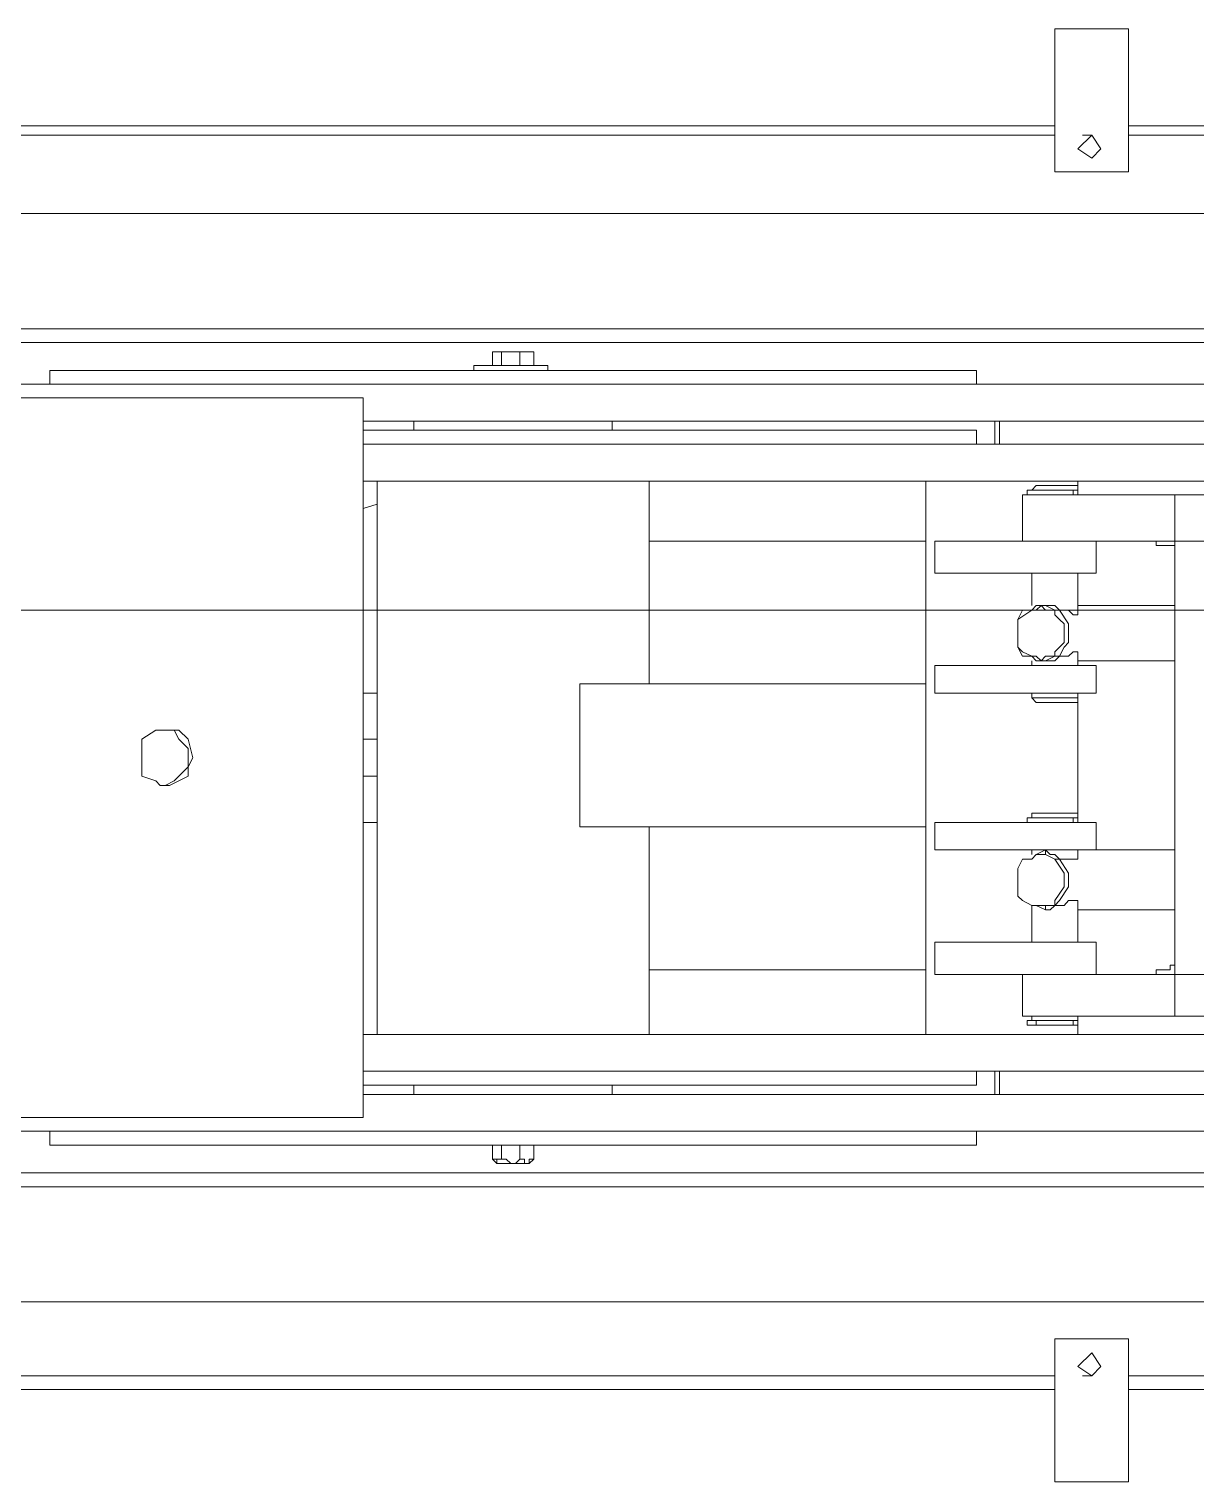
# Model space of a CAD drawing. Header units: metres. Extents: x -13316 to 152404, y -3899 to 30226.
# Drawn here: x 4310.3 to 4391.8, y 899.1 to 1000.6 of the extents above; entities that cross this region are included whole.
import ezdxf

# ---------------------------------------------------------------- set-up
doc = ezdxf.new("R2010")
doc.units = ezdxf.units.M
doc.header["$LTSCALE"] = 100
doc.header["$MEASUREMENT"] = 0
doc.layers.get('0').update_dxf_attribs({"color": 9, "lineweight": 9})
doc.layers.add('25', color=9, linetype='Continuous', lineweight=9)
doc.layers.add('32-ekipman', color=9, linetype='Continuous', lineweight=9)
doc.styles.add('MuuM_TEXT-STANDART', font='ARIALN.TTF')
doc.dimstyles.new('MuuM_DIM200', dxfattribs={"dimscale": 20, "dimtxt": 2, "dimasz": 1, "dimexe": 1, "dimexo": 1, "dimgap": 1, "dimtad": 1, "dimdec": 1, "dimrnd": 0.5, "dimdsep": 46, "dimtxsty": 'MuuM_TEXT-STANDART', "dimblk": 'ARCHTICK', "dimcen": 0, "dimdle": 0.15, "dimclrd": 256, "dimclre": 256, "dimclrt": 256, "dimadec": 0, "dimazin": 0, "dimtfac": 5, "dimtdec": 1, "dimtix": 1, "dimtmove": 2, "dimatfit": 3, "dimldrblk": 'DOT', "dimfxl": 3, "dimfxlon": 1, "dimtolj": 1, "dimlwd": -1, "dimlwe": -1, "dimarcsym": 0})

# ---------------------------------------------------------------- blocks, each defined once
blk = doc.blocks.new('h')
for points in [[(181756.12, -16267.05), (181756.12, -16257.06)], [(181756.12, -16257.06), (181761.28, -16257.06)], [(181761.28, -16257.06), (181761.28, -16267.05)], [(181686.53, -16263.51), (181756.12, -16263.51)], [(181761.28, -16263.51), (181846.65, -16263.51)], [(181693.94, -16264.47), (181756.12, -16264.47)], [(181759.67, -16265.12), (181758.7, -16264.47), (181758.05, -16265.12), (181758.7, -16266.08), (181759.67, -16265.12)], [(181758.7, -16264.47), (181759.34, -16264.47)], [(181761.28, -16264.47), (181846.65, -16264.47)], [(181761.28, -16267.05), (181756.12, -16267.05)], [(181693.94, -16269.63), (181894.01, -16269.63)], [(181892.72, -16277.68), (181698.78, -16277.68)], [(181892.72, -16278.65), (181698.78, -16278.65)], [(181797.68, -16279.61), (181798, -16279.29)], [(181797.68, -16279.61), (181798, -16279.61), (181798, -16279.29), (181798.33, -16279.29), (181798.33, -16279.61), (181798.65, -16279.61)], [(181797.68, -16280.58), (181797.68, -16279.61)], [(181798, -16279.29), (181800.26, -16279.29)], [(181798.65, -16279.61), (181798.65, -16279.61), (181798.97, -16279.29), (181799.29, -16279.29), (181799.61, -16279.61), (181799.94, -16279.61)], [(181798.65, -16280.58), (181798.65, -16279.61)], [(181799.94, -16279.61), (181800.26, -16279.61), (181800.26, -16279.29), (181800.26, -16279.29), (181800.26, -16279.61), (181800.58, -16279.61)], [(181799.94, -16280.58), (181799.94, -16279.61)], [(181800.58, -16279.61), (181800.26, -16279.29)], [(181800.58, -16280.58), (181800.58, -16279.61)], [(181831.51, -16280.58), (181766.75, -16280.58)], [(181766.75, -16280.58), (181766.75, -16281.55)], [(181801.87, -16280.58), (181796.71, -16280.58)], [(181796.71, -16280.58), (181796.71, -16280.58)], [(181797.68, -16280.58), (181800.58, -16280.58)], [(181798, -16280.58), (181800.26, -16280.58)], [(181798, -16280.58), (181798, -16280.58)], [(181801.87, -16280.58), (181801.87, -16280.58)], [(181831.51, -16280.58), (181831.51, -16281.55)], [(181901.1, -16281.55), (181695.55, -16281.55)], [(181809.6, -16282.51), (181855.67, -16282.51)], [(181809.6, -16282.51), (181809.6, -16284.77)], [(181809.6, -16284.12), (181692.65, -16284.12)], [(181765.14, -16284.12), (181765.14, -16285.74)], [(181765.46, -16284.12), (181765.46, -16285.74)], [(181800.9, -16284.77), (181766.75, -16284.77)], [(181766.75, -16284.77), (181766.75, -16285.74)], [(181792.2, -16284.12), (181806.06, -16284.12)], [(181792.2, -16284.77), (181792.2, -16284.12)], [(181799.29, -16284.77), (181806.06, -16284.77)], [(181806.06, -16284.77), (181806.06, -16284.12)], [(181809.6, -16284.77), (181806.06, -16284.77)], [(181809.6, -16284.77), (181809.6, -16285.41)], [(181809.6, -16285.74), (181686.86, -16285.74)], [(181809.6, -16330.19), (181809.6, -16285.41)], [(181809.6, -16288.31), (181686.86, -16288.31)], [(181770.3, -16288.31), (181759.67, -16288.31)], [(181759.67, -16288.31), (181759.67, -16289.6)], [(181770.3, -16288.31), (181770.3, -16326.97)], [(181808.63, -16288.31), (181789.63, -16288.31)], [(181789.63, -16288.31), (181789.63, -16302.81)], [(181808.63, -16288.31), (181808.63, -16326.97)], [(181718.11, -16289.6), (181763.53, -16289.6)], [(181752.9, -16292.5), (181752.9, -16289.6)], [(181759.67, -16288.96), (181762.89, -16288.96)], [(181759.67, -16288.96), (181762.89, -16288.96)], [(181759.67, -16288.96), (181762.57, -16288.96)], [(181759.67, -16288.96), (181759.67, -16289.28)], [(181759.67, -16288.96), (181759.67, -16288.96)], [(181763.21, -16289.28), (181759.67, -16289.28)], [(181759.67, -16289.28), (181759.67, -16289.6)], [(181759.99, -16288.96), (181763.21, -16288.96)], [(181759.99, -16289.28), (181759.99, -16288.96)], [(181762.57, -16288.96), (181762.89, -16288.96)], [(181762.57, -16288.96), (181762.57, -16289.28)], [(181762.89, -16289.28), (181762.89, -16289.6)], [(181763.21, -16288.96), (181763.21, -16289.28)], [(181763.53, -16292.5), (181763.53, -16289.6)], [(181729.06, -16292.5), (181754.19, -16292.5)], [(181731.31, -16292.5), (181763.53, -16292.5)], [(181753.22, -16292.5), (181752.9, -16292.5), (181752.9, -16292.82)], [(181752.9, -16293.15), (181752.9, -16293.15), (181753.22, -16293.15), (181753.22, -16292.82)], [(181752.9, -16292.82), (181752.9, -16292.82), (181752.9, -16293.15)], [(181754.19, -16292.82), (181753.22, -16292.82)], [(181754.19, -16292.5), (181754.19, -16292.82)], [(181769.65, -16292.5), (181758.38, -16292.5)], [(181758.38, -16292.5), (181758.38, -16294.76)], [(181769.65, -16294.76), (181769.65, -16292.5)], [(181789.63, -16292.82), (181770.3, -16292.82)], [(181752.9, -16322.14), (181752.9, -16293.15)], [(181752.9, -16322.14), (181752.9, -16293.15)], [(181769.65, -16294.76), (181758.38, -16294.76)], [(181759.67, -16294.76), (181759.67, -16297.01)], [(181759.67, -16294.76), (181759.67, -16297.66)], [(181762.89, -16294.76), (181762.89, -16297.33)], [(181752.9, -16297.01), (181759.67, -16297.01)], [(181761.92, -16297.01), (181761.6, -16297.01), (181761.28, -16297.33)], [(181762.57, -16297.33), (181761.92, -16297.01)], [(181761.92, -16297.33), (181761.92, -16297.01)], [(181759.67, -16297.33), (181759.67, -16297.66)], [(181759.67, -16297.66), (181759.67, -16297.33)], [(181761.28, -16297.33), (181760.95, -16297.33), (181760.63, -16297.33), (181760.31, -16297.66), (181759.67, -16297.66)], [(181761.92, -16301.2), (181761.92, -16300.88), (181761.28, -16300.56), (181760.95, -16300.56), (181760.31, -16299.59), (181760.31, -16298.62), (181760.95, -16297.66), (181761.28, -16297.33), (181761.92, -16297.33)], [(181762.24, -16300.88), (181761.92, -16300.88), (181761.28, -16300.56), (181761.28, -16300.56), (181760.63, -16299.59), (181760.63, -16298.62), (181761.28, -16297.66), (181761.28, -16297.33), (181761.92, -16297.33), (181762.24, -16297.33)], [(181761.92, -16301.2), (181762.57, -16300.88), (181762.89, -16300.56), (181763.53, -16300.56), (181763.85, -16299.91), (181763.85, -16299.59), (181763.85, -16298.94), (181763.85, -16298.62), (181763.85, -16297.98), (181763.53, -16297.66), (181762.89, -16297.33), (181762.57, -16297.33)], [(181762.24, -16300.88), (181762.57, -16300.88), (181762.89, -16300.56), (181763.53, -16300.56), (181763.85, -16299.91), (181763.85, -16299.59), (181763.85, -16298.94), (181763.85, -16298.62), (181763.85, -16297.98), (181763.53, -16297.66), (181762.89, -16297.33), (181762.57, -16297.33), (181762.24, -16297.33)], [(181759.67, -16300.56), (181759.67, -16301.2)], [(181759.67, -16300.56), (181759.67, -16300.56), (181760.31, -16300.56), (181760.63, -16300.56), (181760.95, -16300.56)], [(181760.95, -16300.56), (181761.28, -16300.88), (181761.6, -16300.88), (181761.92, -16301.2)], [(181762.89, -16300.88), (181762.89, -16301.2)], [(181752.9, -16301.2), (181759.67, -16301.2)], [(181769.65, -16301.2), (181758.38, -16301.2)], [(181758.38, -16301.2), (181758.38, -16303.13)], [(181769.65, -16303.13), (181769.65, -16301.2)], [(181769.65, -16303.13), (181758.38, -16303.13)], [(181759.67, -16303.13), (181763.21, -16303.13)], [(181759.67, -16303.13), (181759.67, -16312.15)], [(181759.67, -16303.13), (181759.67, -16303.45)], [(181759.99, -16303.45), (181759.99, -16303.13)], [(181763.21, -16303.45), (181763.21, -16303.13)], [(181794.46, -16302.81), (181770.3, -16302.81)], [(181794.46, -16303.13), (181794.46, -16302.81), (181794.46, -16302.81)], [(181794.46, -16303.13), (181794.46, -16303.13)], [(181794.46, -16312.15), (181794.46, -16303.13)], [(181809.6, -16303.13), (181808.63, -16303.13)], [(181759.67, -16303.45), (181762.89, -16303.45)], [(181759.67, -16303.45), (181759.67, -16303.78)], [(181759.67, -16303.78), (181762.57, -16303.78)], [(181759.67, -16303.78), (181762.89, -16303.78)], [(181763.21, -16303.45), (181759.99, -16303.45)], [(181762.89, -16303.78), (181762.57, -16303.78)], [(181762.89, -16303.45), (181762.89, -16303.78)], [(181823.45, -16305.71), (181823.13, -16305.71), (181822.49, -16306.03), (181821.84, -16306.35), (181821.84, -16307), (181821.52, -16307.64)], [(181822.81, -16306.03), (181822.49, -16306.35), (181821.84, -16307), (181821.84, -16307.64)], [(181823.45, -16305.71), (181822.81, -16306.03)], [(181823.78, -16305.71), (181823.45, -16305.71)], [(181825.07, -16307.64), (181825.07, -16307), (181825.07, -16306.35), (181824.1, -16306.03), (181823.78, -16305.71)], [(181808.63, -16306.35), (181809.6, -16306.35)], [(181825.07, -16308.93), (181825.07, -16306.35)], [(181821.52, -16307.64), (181821.84, -16308.93), (181822.49, -16309.58), (181823.13, -16309.58), (181823.45, -16309.58)], [(181821.84, -16307.64), (181821.84, -16308.29), (181822.49, -16308.93), (181822.81, -16309.58)], [(181825.07, -16308.29), (181825.07, -16307.64)], [(181809.6, -16308.93), (181808.63, -16308.93)], [(181823.45, -16309.58), (181823.78, -16309.58), (181824.1, -16309.58), (181825.07, -16308.93), (181825.07, -16308.29)], [(181822.81, -16309.58), (181823.45, -16309.58)], [(181769.65, -16312.15), (181758.38, -16312.15)], [(181758.38, -16312.15), (181758.38, -16314.09)], [(181759.67, -16311.51), (181762.57, -16311.51)], [(181759.67, -16311.51), (181759.67, -16311.83)], [(181759.67, -16311.83), (181762.89, -16311.83)], [(181759.67, -16311.83), (181759.67, -16312.15)], [(181763.21, -16312.15), (181759.67, -16312.15)], [(181759.67, -16312.15), (181762.89, -16312.15)], [(181759.99, -16312.15), (181763.21, -16312.15)], [(181762.57, -16311.51), (181762.89, -16311.83)], [(181762.89, -16311.83), (181762.89, -16312.15)], [(181769.65, -16312.15), (181769.65, -16314.09)], [(181794.46, -16312.48), (181794.46, -16312.15)], [(181808.63, -16312.15), (181809.6, -16312.15)], [(181794.46, -16312.8), (181770.3, -16312.8)], [(181789.63, -16312.8), (181789.63, -16326.97)], [(181794.46, -16312.8), (181794.46, -16312.48)], [(181769.65, -16314.09), (181758.38, -16314.09)], [(181759.67, -16314.09), (181759.67, -16314.41)], [(181759.67, -16314.09), (181759.67, -16314.73)], [(181762.89, -16314.09), (181762.89, -16314.41)], [(181752.9, -16314.41), (181759.67, -16314.41)], [(181761.28, -16314.41), (181760.95, -16314.73), (181760.63, -16314.73), (181760.31, -16314.73), (181759.99, -16315.05), (181759.67, -16315.05), (181759.67, -16314.73)], [(181761.92, -16314.41), (181761.92, -16314.41), (181761.28, -16314.73), (181760.95, -16314.73), (181760.63, -16315.37), (181760.31, -16315.7), (181760.31, -16316.99), (181760.95, -16317.95), (181761.28, -16317.95), (181761.92, -16318.27)], [(181762.24, -16314.41), (181761.92, -16314.73), (181761.28, -16314.73), (181761.28, -16315.05), (181760.95, -16315.37), (181760.63, -16315.7), (181760.63, -16316.99), (181760.95, -16317.31), (181761.28, -16317.63), (181761.28, -16317.95), (181761.92, -16317.95), (181762.24, -16318.27)], [(181761.92, -16314.41), (181761.28, -16314.41)], [(181761.92, -16314.41), (181762.57, -16314.41), (181762.89, -16314.73), (181763.53, -16314.73), (181763.85, -16315.37), (181763.85, -16315.7), (181763.85, -16316.34), (181763.85, -16316.99), (181763.85, -16317.31), (181763.53, -16317.95), (181762.89, -16317.95), (181762.57, -16318.27)], [(181762.24, -16314.41), (181762.57, -16314.73), (181762.89, -16314.73), (181763.53, -16315.05), (181763.85, -16315.37), (181763.85, -16315.7), (181763.85, -16316.34), (181763.85, -16316.99), (181763.85, -16317.31), (181762.89, -16317.95), (181762.57, -16317.95), (181762.24, -16318.27)], [(181752.9, -16318.27), (181759.67, -16318.27)], [(181759.67, -16317.95), (181759.67, -16317.63), (181759.99, -16317.63), (181760.31, -16317.95), (181760.63, -16317.95), (181760.95, -16317.95)], [(181759.67, -16317.95), (181759.67, -16317.95)], [(181759.67, -16317.95), (181759.67, -16320.53)], [(181759.67, -16318.27), (181759.67, -16320.53)], [(181760.95, -16317.95), (181761.28, -16318.27), (181761.92, -16318.27)], [(181762.57, -16318.27), (181761.92, -16318.27)], [(181761.92, -16318.27), (181761.92, -16318.27)], [(181762.89, -16318.27), (181762.89, -16320.53)], [(181769.65, -16320.53), (181758.38, -16320.53)], [(181758.38, -16320.53), (181758.38, -16322.78)], [(181769.65, -16320.53), (181769.65, -16322.78)], [(181753.22, -16322.46), (181752.9, -16322.46), (181752.9, -16322.14)], [(181752.9, -16322.14), (181752.9, -16322.46)], [(181754.19, -16322.78), (181729.06, -16322.78)], [(181731.31, -16322.78), (181763.53, -16322.78)], [(181752.9, -16322.46), (181752.9, -16322.46), (181752.9, -16322.78), (181753.22, -16322.78), (181753.22, -16322.78)], [(181752.9, -16322.78), (181752.9, -16326.01)], [(181754.19, -16322.46), (181753.22, -16322.46)], [(181754.19, -16322.78), (181754.19, -16322.46)], [(181769.65, -16322.78), (181758.38, -16322.78)], [(181759.67, -16322.78), (181759.67, -16322.78)], [(181759.67, -16322.78), (181759.67, -16322.78)], [(181762.89, -16322.78), (181762.89, -16322.78)], [(181763.53, -16326.01), (181763.53, -16322.78)], [(181770.3, -16322.78), (181789.63, -16322.78)], [(181808.63, -16325.36), (181809.6, -16325.04)], [(181763.53, -16326.01), (181710.05, -16326.01)], [(181759.67, -16326.01), (181763.21, -16326.01)], [(181759.67, -16326.01), (181759.67, -16326.97)], [(181759.67, -16326.01), (181759.67, -16326.33)], [(181759.67, -16326.33), (181762.89, -16326.33)], [(181759.67, -16326.33), (181762.89, -16326.33)], [(181759.67, -16326.33), (181759.67, -16326.65)], [(181759.67, -16326.33), (181759.67, -16326.33)], [(181759.99, -16326.33), (181759.99, -16326.01)], [(181763.21, -16326.33), (181759.99, -16326.33)], [(181762.89, -16326.33), (181762.57, -16326.65)], [(181762.89, -16326.33), (181762.89, -16326.33)], [(181763.21, -16326.33), (181763.21, -16326.01)], [(181809.6, -16326.97), (181686.86, -16326.97)], [(181759.67, -16326.65), (181762.57, -16326.65)], [(181770.3, -16326.97), (181759.67, -16326.97)], [(181765.14, -16326.97), (181765.14, -16326.97)], [(181765.46, -16326.97), (181765.46, -16326.97)], [(181809.6, -16326.97), (181789.63, -16326.97)], [(181797.36, -16326.97), (181797.36, -16326.97)], [(181800.9, -16326.97), (181800.9, -16326.97)], [(181809.6, -16329.55), (181686.86, -16329.55)], [(181765.14, -16329.55), (181765.14, -16331.16)], [(181765.46, -16329.55), (181765.46, -16331.16)], [(181766.75, -16329.55), (181766.75, -16330.52)], [(181800.9, -16330.52), (181766.75, -16330.52)], [(181792.2, -16330.52), (181792.2, -16331.16)], [(181806.06, -16330.52), (181799.29, -16330.52)], [(181809.6, -16330.52), (181806.06, -16330.52)], [(181806.06, -16330.52), (181806.06, -16331.16)], [(181809.6, -16332.77), (181809.6, -16330.19)], [(181809.6, -16331.16), (181692.65, -16331.16)], [(181806.06, -16331.16), (181792.2, -16331.16)], [(181797.36, -16331.16), (181797.36, -16331.16)], [(181800.9, -16331.16), (181800.9, -16331.16)], [(181809.6, -16332.77), (181855.67, -16332.77)], [(181901.1, -16333.74), (181686.86, -16333.74)], [(181766.75, -16333.74), (181766.75, -16334.7)], [(181831.51, -16333.74), (181831.51, -16334.7)], [(181831.51, -16334.7), (181766.75, -16334.7)], [(181796.71, -16335.03), (181796.71, -16334.7)], [(181796.71, -16335.03), (181801.87, -16335.03)], [(181800.58, -16335.03), (181797.68, -16335.03)], [(181797.68, -16335.03), (181797.68, -16335.99)], [(181798, -16335.03), (181800.26, -16335.03)], [(181798.65, -16335.03), (181798.65, -16335.99)], [(181799.94, -16335.03), (181799.94, -16335.99)], [(181800.58, -16335.03), (181800.58, -16335.99)], [(181801.87, -16335.03), (181801.87, -16334.7)], [(181892.72, -16336.64), (181698.78, -16336.64)], [(181797.68, -16335.99), (181798, -16335.99)], [(181798.65, -16335.99), (181797.68, -16335.99)], [(181800.26, -16335.99), (181798, -16335.99)], [(181799.94, -16335.99), (181798.65, -16335.99)], [(181800.58, -16335.99), (181799.94, -16335.99)], [(181800.58, -16335.99), (181800.26, -16335.99)], [(181892.72, -16337.6), (181698.78, -16337.6)], [(181693.94, -16345.66), (181894.01, -16345.66)], [(181761.28, -16348.56), (181756.12, -16348.56)], [(181756.12, -16348.56), (181756.12, -16358.55)], [(181761.28, -16358.55), (181761.28, -16348.56)], [(181759.67, -16350.17), (181758.7, -16349.52), (181758.05, -16350.17), (181758.7, -16351.14), (181759.67, -16350.17)], [(181686.53, -16351.78), (181756.12, -16351.78)], [(181693.94, -16351.14), (181756.12, -16351.14)], [(181758.7, -16351.14), (181759.34, -16351.14)], [(181761.28, -16351.14), (181846.65, -16351.14)], [(181761.28, -16351.78), (181846.65, -16351.78)], [(181756.12, -16358.55), (181761.28, -16358.55)]]:
    blk.add_lwpolyline(points)
blk = doc.blocks.new('_ArchTick')
at = {"color": 0, "linetype": 'ByBlock', "const_width": 0.15}
blk.add_lwpolyline([(-0.5, -0.5), (0.5, 0.5)], dxfattribs=at)
blk = doc.blocks.new('*D686')
at = {"layer": '25', "transparency": 16777216}
for p, q in [((875, -32730.79), (875, -32650.79)), ((4425, -32730.79), (4425, -32650.79)), ((872, -32670.79), (4428, -32670.79))]:
    blk.add_line(p, q, dxfattribs=at)
at = {"layer": '25', "transparency": 16777216, "xscale": 20, "yscale": 20, "zscale": 20, "rotation": 180}
blk.add_blockref('_ArchTick', (875, -32670.79), dxfattribs=at)
at = {"layer": '25', "transparency": 16777216, "xscale": 20, "yscale": 20, "zscale": 20}
blk.add_blockref('_ArchTick', (4425, -32670.79), dxfattribs=at)
at = {"layer": '25', "transparency": 16777216, "insert": (2650, -32625.26), "char_height": 50, "attachment_point": 5, "style": 'MuuM_TEXT-STANDART'}
blk.add_mtext('\\A1;3550', dxfattribs=at)
blk = doc.blocks.new('_Dot')
at = {"color": 0, "linetype": 'ByBlock', "lineweight": -2}
blk.add_line((-0.5, 0), (-1, 0), dxfattribs=at)
at = {"color": 0, "linetype": 'ByBlock', "const_width": 0.5}
blk.add_lwpolyline([(-0.25, 0, 1), (0.25, 0, 1)], format="xyb", close=True, dxfattribs=at)
blk = doc.blocks.new('2.bod.Mimari')
at = {"layer": '32-ekipman', "ltscale": 2, "rotation": 180}
blk.add_blockref('h', (185823.25, -24307.96), dxfattribs=at)
at = {"layer": '25'}
dim = blk.add_linear_dim(base=(4425, -7990), p1=(875, -8249.42), p2=(4425, -8179.39), dimstyle='MuuM_DIM200', override={"dimtxt": 2.5}, dxfattribs=at)
dim.commit()
dim.dimension.update_dxf_attribs({"geometry": '*D686', "text_midpoint": (2650, -7944.47), "insert": (0, 24680.79)})

msp = doc.modelspace()

# ---------------------------------------------------------------- block references
msp.add_blockref('2.bod.Mimari', (320, 8950))

doc.saveas('drawing.dxf')
